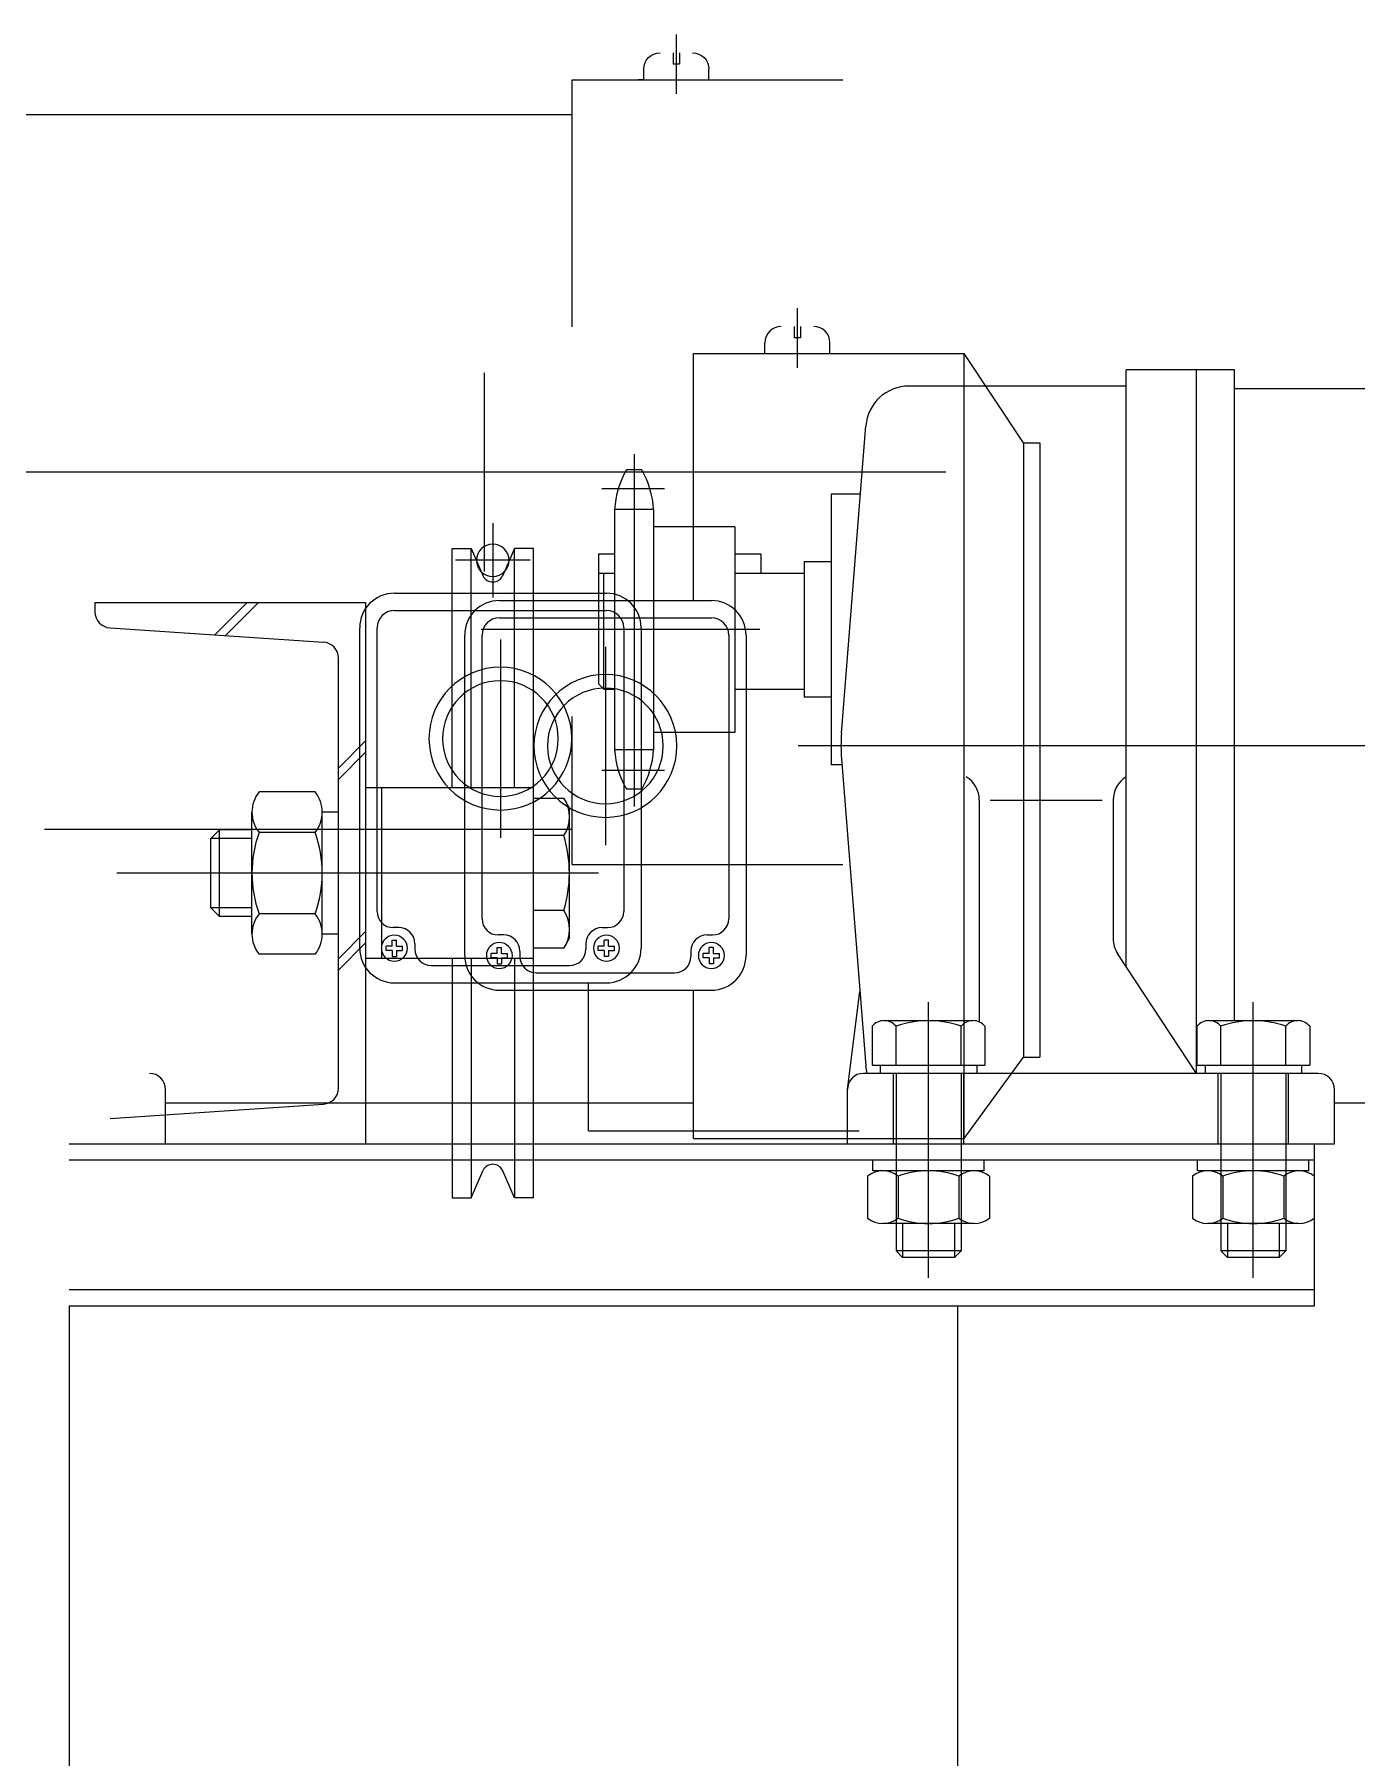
# Model space of a CAD drawing. Header units: millimetres. Extents: x 2370 to 266135, y -585395 to 33485.
# Drawn here: x 65179.6 to 65423.8, y 9316.2 to 9634.6 of the extents above; entities that cross this region are included whole.
import ezdxf
from ezdxf.lldxf.tags import DXFTag

# ---------------------------------------------------------------- set-up
doc = ezdxf.new("R2010")
doc.units = ezdxf.units.MM
for name, color, linetype in [('BOLT', 7, 'Continuous'), ('dm', 2, 'HIDDEN2'), ('DOOR_ROLLER', 122, 'Continuous')]:
    doc.layers.add(name, color=color, linetype=linetype)
doc.layers.add('CENTER', color=1, linetype='CENTER', lineweight=9)
doc.layers.add('CL', color=1, linetype='CENTER', lineweight=9)
tags = doc.linetypes.add('CENTER', pattern=[2, 1.25, -0.25, 0.25, -0.25]).pattern_tags.tags
tags[10:11] = [DXFTag(74, 4), DXFTag(75, 0), DXFTag(340, '0'), DXFTag(46, 1.0), DXFTag(50, 0.0), DXFTag(44, 0.0), DXFTag(45, 0.0)]
tags[8:9] = [DXFTag(74, 4), DXFTag(75, 0), DXFTag(340, '0'), DXFTag(46, 1.0), DXFTag(50, 0.0), DXFTag(44, 0.0), DXFTag(45, 0.0)]
tags[6:7] = [DXFTag(74, 4), DXFTag(75, 0), DXFTag(340, '0'), DXFTag(46, 1.0), DXFTag(50, 0.0), DXFTag(44, 0.0), DXFTag(45, 0.0)]
tags[4:5] = [DXFTag(74, 4), DXFTag(75, 0), DXFTag(340, '0'), DXFTag(46, 1.0), DXFTag(50, 0.0), DXFTag(44, 0.0), DXFTag(45, 0.0)]
tags = doc.linetypes.add('HIDDEN2', pattern=[0.1875, 0.125, -0.0625]).pattern_tags.tags
tags[6:7] = [DXFTag(74, 4), DXFTag(75, 0), DXFTag(340, '0'), DXFTag(46, 1.0), DXFTag(50, 0.0), DXFTag(44, 0.0), DXFTag(45, 0.0)]
tags[4:5] = [DXFTag(74, 4), DXFTag(75, 0), DXFTag(340, '0'), DXFTag(46, 1.0), DXFTag(50, 0.0), DXFTag(44, 0.0), DXFTag(45, 0.0)]

# ---------------------------------------------------------------- blocks, each defined once
blk = doc.blocks.new('도어모터')
at = {"color": 7}
for p, q in [((-351.0611528446316, 181.0000000000218), (-351.0611528446316, 178.8772296866155)), ((-351.0611528446316, 178.8772296866155), (-349.8875265500392, 178.8772296866155)), ((-349.8875265500392, 181.0000000000218), (-349.8875265500392, 178.8772296866155)), ((-331.245111102995, 176.0000000000218), (-381.245111102995, 176.0000000000218)), ((-356.4743396973354, 176.0000000000218), (-356.4743396973354, 178.0000000000218)), ((-344.4743396973354, 176.0000000000218), (-344.4743396973354, 178.0000000000218)), ((-344.4743396973354, 176.0000000000218), (-343.4743396973354, 176.0000000000218)), ((-331.245111102995, 130.3728857632013), (-331.245111102995, 176.0000000000218)), ((-215.245111102995, 103.5000000000218), (-215.245111102995, 173.0000000000218)), ((-215.245111102995, 173.0000000000218), (-195.245111102995, 173.0000000000218)), ((-208.245111102995, 103.5000000000218), (-208.245111102995, 173.0000000000218)), ((-195.245111102995, 103.5000000000218), (-195.245111102995, 173.0000000000218)), ((-331.245111102995, 169.5000000000218), (-215.245111102995, 169.5000000000218)), ((-195.245111102995, 170.0000000000218), (-155.1366416222299, 170.0000000000218)), ((-142.6665667516063, 105.8682636025114), (-147.1616080131498, 162.6315369606236)), ((-146.1613260267186, 150.0000000000218), (-140.745111102995, 150.0000000000218)), ((-140.745111102995, 150.0000000000218), (-140.745111102995, 100.0000000000218)), ((-122.9451111030648, 144.0000000000218), (-122.9451111030648, 106.0000000000218)), ((-122.9451111030648, 144.0000000000218), (-107.9451111030648, 144.0000000000218)), ((-140.745111102995, 137.5000000000218), (-135.745111102995, 137.5000000000218)), ((-135.745111102995, 137.5000000000218), (-135.745111102995, 112.5000000000218)), ((-122.9451111030648, 139.0000000000218), (-127.745111102995, 139.0000000000218)), ((-127.745111102995, 139.0000000000218), (-127.745111102995, 135.4283268073559)), ((-97.745111102995, 139.0000000000218), (-100.745111102995, 139.0000000000218)), ((-97.745111102995, 139.0000000000218), (-97.745111102995, 115.0000000000218)), ((-85.745111102995, 139.9999999999636), (-82.245111102995, 139.9999999999636)), ((-82.245111102995, 139.9999999999636), (-80.02495775785064, 134.8877796948291)), ((-74.245111102995, 139.9999999999636), (-76.46526444813935, 134.8877796948291)), ((-70.72330635838443, 139.9999999999636), (-74.22330635838443, 139.9999999999636)), ((-122.9451111030648, 135.4283268073559), (-135.745111102995, 135.4283268073559)), ((-97.745111102995, 135.4283268073559), (-100.745111102995, 135.4283268073559)), ((-98.745111102995, 114.0000000000218), (-98.745111102995, 135.4283268073559)), ((-28.87789651955245, 123.8911476389258), (-34.98674888064852, 130.0000000000218)), ((-26.91714916628553, 124.0218641291358), (-32.89528503717156, 130.0000000000218)), ((-98.745111102995, 114.0000000000218), (-97.745111102995, 115.0000000000218)), ((-140.745111102995, 112.5000000000218), (-135.745111102995, 112.5000000000218)), ((-122.9451111030648, 114.0000000000218), (-135.745111102995, 114.0000000000218)), ((-98.745111102995, 114.0000000000218), (-100.745111102995, 114.0000000000218)), ((-122.9451111030648, 106.0000000000218), (-107.9451111030648, 106.0000000000218)), ((-215.245111102995, 103.5000000000218), (-215.245111102995, 52.75000000002183)), ((-208.245111102995, 103.5000000000218), (-208.245111102995, 43.00000000002183)), ((-195.245111102995, 103.5000000000218), (-195.245111102995, 62.75045785729162)), ((-49.745111102995, 99.4138875040444), (-54.745111102995, 104.4138875040444)), ((-49.745111102995, 97.32242366056744), (-54.745111102995, 102.3224236605674)), ((-142.6665667516063, 101.1317363974158), (-147.1616080131498, 44.36846303930361)), ((-142.7561881124857, 100.0000000000218), (-140.745111102995, 100.0000000000218)), ((-192.8498109711218, 93.50000000002183), (-192.8498109711218, 67.88741246578138)), ((-170.1105084395385, 93.50000000002183), (-190.8498109711218, 93.50000000002183)), ((-168.1105084395385, 93.50000000002183), (-168.1105084395385, 52.50735204331431)), ((-49.745111102995, 91.24999997120904), (-46.745111102995, 91.24999997120904)), ((-33.74511113617336, 87.99999999996362), (-27.745111102995, 87.99999999996362)), ((-33.74511113617336, 86.3999999999869), (-26.14511110301828, 86.3999999999869)), ((-33.74511113617336, 73.59999999994034), (-26.14511110301828, 73.59999999994034)), ((-33.74511113617336, 71.99999999996362), (-27.745111102995, 71.99999999996362)), ((-49.745111102995, 64.1927910591694), (-54.745111102995, 69.1927910591694)), ((-49.745111102995, 62.10132721580885), (-54.745111102995, 67.10132721580885)), ((-49.745111102995, 68.7500000287182), (-46.745111102995, 68.7500000287182)), ((-208.245111102995, 43.00000000002183), (-193.6733351969742, 65.13840353363048)), ((-331.245111102995, 31.00000000002183), (-331.245111102995, 58.37288576320134)), ((-143.745111102995, 40.00000000002183), (-146.0742473621503, 58.09962728901155)), ((-147.3906749298912, 43.00000000002183), (-147.1616080131498, 44.36846303930361)), ((-331.245111102995, 37.50000000002183), (-233.745111102995, 37.50000000002183)), ((-260.1527703236206, 37.50000000002183), (-233.745111102995, 37.50000000002183)), ((-331.245111102995, 31.00000000002183), (-381.245111102995, 31.00000000002183)), ((-82.245111102995, 19.99999999996362), (-80.02495775785064, 25.11222030509816)), ((-74.245111102995, 19.99999999996362), (-76.46526444813935, 25.11222030509816)), ((-85.745111102995, 19.99999999996362), (-82.245111102995, 19.99999999996362)), ((-73.84511110297171, 19.99999999996362), (-74.245111102995, 19.99999999996362)), ((-70.72330635838443, 19.99999999996362), (-74.22330635838443, 19.99999999996362))]:
    blk.add_line(p, q, dxfattribs=at)
at = {"color": 7, "ltscale": 8}
blk.add_line((-85.745111102995, 30.00000000002183, -4.295248481789613e-09), (-86.745111102995, 30.00000000002183), dxfattribs=at)
at = {"color": 7}
for centre, radius, start, end in [((-353.4743396973354, 178.0000000000218), 3, 90, 180), ((-347.4743396973354, 178.0000000000218), 3, 0, 90), ((-155.1366416222299, 162.0000000000218), 8, 4.527761364294626, 90), ((-78.245111102995, 135.7999999998938), 2, 207.1363861696595, 332.863613830897), ((-172.5729427859769, 103.5000000000218), 30, 355.4722386357363, 4.527761364263684), ((-197.8498109711218, 93.50000000002183), 5, 0, 58.60467578618998), ((-163.1105084395385, 93.50000000002183), 5, 121.39532421381, 180), ((-197.8498109711218, 67.88741246578138), 5, 326.6465842484976, 0), ((-78.245111102995, 24.19999999991705), 2, 27.13638616910298, 152.8636138303405)]:
    blk.add_arc(centre, radius, start, end, dxfattribs=at)
at = {"layer": 'BOLT', "color": 7}
for p, q in [((-92.44511110306485, 91.99999999996362), (-91.37255110376282, 93.85663999985991)), ((-85.745111102995, 93.85663999985991), (-91.37255110376282, 93.85663999985991)), ((-92.44511110306485, 67.99999999996362), (-92.44511110306485, 91.99999999996362)), ((-46.745111102995, 68.7500000287182), (-46.745111102995, 91.24999997120904)), ((-33.74511113617336, 68.7500000287182), (-33.74511113617336, 91.24999997120904)), ((-91.37255110376282, 86.92879999984143), (-85.745111102995, 86.92879999984143)), ((-91.37255110376282, 73.07120000008581), (-85.745111102995, 73.07120000008581)), ((-91.37255110376282, 66.14336000006733), (-92.44511110306485, 67.99999999996362)), ((-91.37255110376282, 66.14336000006733), (-85.745111102995, 66.14336000006733)), ((-210.5326111029717, 52.75000000002183), (-226.9576111030183, 52.75000000002183)), ((-224.745111102995, 44.50000000002183), (-224.745111102995, 51.70242729191523)), ((-212.745111102995, 44.50000000002183), (-212.745111102995, 51.70242729191523)), ((-150.5326111029717, 52.75000000002183), (-166.9576111030183, 52.75000000002183)), ((-164.745111102995, 44.50000000002183), (-164.745111102995, 51.70242729191523)), ((-152.745111102995, 44.50000000002183), (-152.745111102995, 51.70242729191523)), ((-227.6701111030416, 44.50000000002183), (-227.6701111030416, 43.00000000002183)), ((-209.8201111030648, 43.00000000002183), (-227.6701111030416, 43.00000000002183)), ((-209.8201111030648, 43.00000000002183), (-227.6701111030416, 43.00000000002183)), ((-209.8201111030648, 44.50000000002183), (-209.8201111030648, 43.00000000002183)), ((-167.6701111030416, 44.50000000002183), (-167.6701111030416, 43.00000000002183)), ((-149.8201111030648, 43.00000000002183), (-167.6701111030416, 43.00000000002183)), ((-149.8201111030648, 44.50000000002183), (-149.8201111030648, 43.00000000002183))]:
    blk.add_line(p, q, dxfattribs=at)
for centre, radius, start, end in [((-86.31532525614602, 90.39271999891935), 6.129785888089023, 145.5910135431974, 214.4089864568026), ((-68.39448045910103, 79.99999999996362), 24, 163.2198571003959, 196.7801428996041), ((-86.31532525800867, 69.6072800010079), 6.129785887604869, 145.5910135430651, 214.4089864569349)]:
    blk.add_arc(centre, radius, start, end, dxfattribs=at)
at = {"layer": 'CENTER'}
for p, q in [((-104.3451111029717, 157.4108043775414), (-104.3451111029717, 92.30838259172015)), ((-109.9451111030648, 151.034999999938), (-98.37773316138191, 151.034999999938)), ((-78.245111102995, 144.686135996446), (-78.245111102995, 130.913864003458)), ((-85.13124709943077, 137.7999999998938), (-71.35897510655923, 137.7999999998938)), ((-127.5511626544758, 125.0000000000218), (-76.07274464302463, 125.0000000000218)), ((-400.245111102995, 103.5000000000218), (-134.6455018140259, 103.5000000000218)), ((-109.9451111030648, 98.96499999998923), (-98.37773316138191, 98.96499999998923)), ((-97.76287859672448, 79.99999999996362), (-8.802647049364168, 79.99999999996362)), ((-218.745111102995, 5.250079636367445), (-218.745111102995, 56.14915180685784)), ((-158.745111102995, 5.250079636367445), (-158.745111102995, 56.14915180685784))]:
    blk.add_line(p, q, dxfattribs=at)
at = {"layer": 'CL', "color": 7}
for p, q in [((-350.4743396973354, 173.3772296866155), (-350.4743396973354, 184.3772296866155)), ((-79.6526788896299, 123.1865467332755), (-79.6526788896299, 86.52526331601985))]:
    blk.add_line(p, q, dxfattribs=at)
at = {"layer": 'CL'}
blk.add_line((-314.987328142568, 121.8306417085914), (-314.987328142568, 85.16935829133581), dxfattribs=at)
at = {"layer": 'dm', "color": 7}
for p, q in [((-57.745111102995, 64.24999999996362), (-57.745111102995, 95.74999999996362)), ((-225.245111102995, 30.00000000002183), (-225.245111102995, 43.00000000002183)), ((-225.245111102995, 30.00000000002183), (-225.245111102995, 43.00000000002183)), ((-224.745111102995, 43.00000000002183), (-224.745111102995, 15.25000000002183)), ((-212.745111102995, 43.00000000002183), (-212.745111102995, 15.25000000002183)), ((-212.245111102995, 30.00000000002183), (-212.245111102995, 43.00000000002183)), ((-212.245111102995, 30.00000000002183), (-212.245111102995, 43.00000000002183)), ((-165.245111102995, 30.00000000002183), (-165.245111102995, 43.00000000002183)), ((-164.745111102995, 43.00000000002183), (-164.745111102995, 15.25000000002183)), ((-152.745111102995, 43.00000000002183), (-152.745111102995, 15.25000000002183)), ((-152.245111102995, 30.00000000002183), (-152.245111102995, 43.00000000002183)), ((4.074536263942719e-10, 27.00000000008004), (-229.9999999995925, 27.00000000002183)), ((-227.182611102995, 15.25000000002183), (-210.307611102995, 15.25000000002183)), ((-224.745111102995, 15.25000000002183), (-224.745111102995, 10.20159610747214)), ((-223.5451111030416, 15.25000000002183), (-223.5451111030416, 9.001596107518708)), ((-213.9451111030648, 15.25000000002183), (-213.9451111030648, 9.001596107518708)), ((-212.745111102995, 15.25000000002183), (-212.745111102995, 10.20159610747214)), ((-167.182611102995, 15.25000000002183), (-150.307611102995, 15.25000000002183)), ((-164.745111102995, 15.25000000002183), (-164.745111102995, 10.20159610747214)), ((-163.5451111030416, 15.25000000002183), (-163.5451111030416, 9.001596107518708)), ((-153.9451111030648, 15.25000000002183), (-153.9451111030648, 9.001596107518708)), ((-152.745111102995, 15.25000000002183), (-152.745111102995, 10.20159610747214)), ((-229.9999999995925, 3.000000000021828), (-61.39999999961583, 3.000000000021828)), ((-61.39999999961583, 3.000000000021828), (4.074536263942719e-10, 3.000000000021828))]:
    blk.add_line(p, q, dxfattribs=at)
at = {"layer": 'DOOR_ROLLER', "color": 7}
for p, q in [((-85.745111102995, 95.74999999996362), (-85.745111102995, 139.9999999999636)), ((-82.245111102995, 95.74999999996362), (-82.245111102995, 139.9999999999636)), ((-74.22330635838443, 95.74999999996362), (-74.22330635838443, 139.9999999999636)), ((-70.72330635838443, 95.74999999996362), (-70.72330635838443, 139.9999999999636)), ((-54.745111102995, 95.74999999996362), (-54.745111102995, 64.24999999996362)), ((-85.745111102995, 64.24999999996362), (-85.745111102995, 19.99999999996362)), ((-82.245111102995, 64.24999999996362), (-82.245111102995, 19.99999999996362)), ((-74.22330635838443, 64.24999999996362), (-74.22330635838443, 19.99999999996362)), ((-70.72330635838443, 64.24999999996362), (-70.72330635838443, 19.99999999996362))]:
    blk.add_line(p, q, dxfattribs=at)
blk = doc.blocks.new('A$CB6419878')
at = {"lineweight": -3, "xscale": -1}
blk.add_blockref('도어모터', (1007.443118066032, 4559.83653651335, -5.258430045133634e-06), dxfattribs=at)
blk = doc.blocks.new('A$C58AE2A59')
at = {"color": 7}
for p, q in [((164.8882620298245, 6203.865911092056, 1.106312565064404e-05), (164.8882620298245, 6201.743140782608, 1.106312565064404e-05)), ((166.0618883334973, 6201.743140782608, 1.106312565064404e-05), (164.8882620298245, 6201.743140782608, 1.106312565064404e-05)), ((166.0618883334973, 6203.865911092056, 1.106312565064404e-05), (166.0618883334973, 6201.743140782608, 1.106312565064404e-05)), ((146.2458465062955, 6198.865911092056, 1.106312565064404e-05), (196.2458465062955, 6198.865911092056, 1.106312565064404e-05)), ((146.2458465062955, 6153.238796915306, 1.106312565064404e-05), (146.2458465062955, 6198.865911092056, 1.106312565064404e-05)), ((159.4750752412656, 6198.865911092056, 1.106312565064404e-05), (159.4750752412656, 6200.865911092056, 1.106312565064404e-05)), ((171.4750752412656, 6198.865911092056, 1.106312565064404e-05), (171.4750752412656, 6200.865911092056, 1.106312565064404e-05)), ((207.2458465062955, 6182.365911092056, 1.106312565064404e-05), (196.2458465062955, 6198.865911092056, 1.106312565064404e-05)), ((196.2458465062955, 6053.865911092056, 1.106312565064404e-05), (196.2458465062955, 6198.865911092056, 1.106312565064404e-05)), ((246.1889350377896, 6195.865907754196, -1.877646153080984e-06), (226.1889350377896, 6195.865907754196, -1.877646153080984e-06)), ((226.1889350377896, 6085.616365637077, -1.877646153080984e-06), (226.1889350377896, 6195.865907754196, -1.877646153080984e-06)), ((239.1889350377896, 6065.865907754196, -1.877646153080984e-06), (239.1889350377896, 6195.865907754196, -1.877646153080984e-06)), ((246.1889350377896, 6075.615907754196, -1.877646153080984e-06), (246.1889350377896, 6195.865907754196, -1.877646153080984e-06)), ((226.1889350377896, 6192.865907754196, -1.877646153080984e-06), (186.0804655515531, 6192.865907754196, -1.877646153080984e-06)), ((362.1889350377896, 6192.365907754196, -1.877646153080984e-06), (246.1889350377896, 6192.365907754196, -1.877646153080984e-06)), ((173.610390659509, 6128.734171475662, -1.877646153080984e-06), (178.1054320299008, 6185.497444714798, -1.877646153080984e-06)), ((207.2458465062955, 6182.365911092056, 1.106312565064404e-05), (210.2458465062955, 6182.365911092056, 1.106312565064404e-05)), ((207.2458465062955, 6182.365911092056, 1.106312565064404e-05), (207.2458465062955, 6068.865911092056, 1.106312565064404e-05)), ((210.2458465062955, 6182.365911092056, 1.106312565064404e-05), (210.2458465062955, 6068.865911092056, 1.106312565064404e-05)), ((136.71429204577, 6177.365907754196, -1.877053331568103e-06), (133.8635779582837, 6177.365907754196, -1.877053331568103e-06)), ((138.8889350854733, 6170.075907792343, -1.877053331568103e-06), (131.6889350377896, 6170.075907792343, -1.877053331568103e-06)), ((131.6889350377896, 6170.075907792343, -1.877053331568103e-06), (131.6889350377896, 6125.655907716049, -1.877053331568103e-06)), ((138.8889350854733, 6170.075907792343, -1.877053331568103e-06), (138.8889350854733, 6125.655907716049, -1.877053331568103e-06)), ((171.6889350377896, 6172.865907754196, -1.877646153080984e-06), (171.6889350377896, 6122.865907754196, -1.877646153080984e-06)), ((177.1051499807218, 6172.865907754196, -1.877646153080984e-06), (171.6889350377896, 6172.865907754196, -1.877646153080984e-06)), ((153.8889350854733, 6166.865907754196, -1.877646153080984e-06), (138.8889350854733, 6166.865907754196, -1.877646153080984e-06)), ((153.8889350854733, 6166.865907754196, -1.877646153080984e-06), (153.8889350854733, 6128.865907754196, -1.877646153080984e-06)), ((101.6671302282193, 6162.865907754196, -1.877646153080984e-06), (105.1671302282193, 6162.865907754196, -1.877646153080984e-06)), ((105.1889350377896, 6162.865907754196, -1.877646153080984e-06), (107.4090883695462, 6157.753687466873, -1.877646153080984e-06)), ((113.1889350377896, 6162.865907754196, -1.877646153080984e-06), (110.968781706033, 6157.753687466873, -1.877646153080984e-06)), ((116.6889350377896, 6162.865907754196, -1.877646153080984e-06), (113.1889350377896, 6162.865907754196, -1.877646153080984e-06)), ((128.6889350377896, 6161.865907754196, -1.877646153080984e-06), (128.6889350377896, 6137.865907754196, -1.877646153080984e-06)), ((128.6889350377896, 6161.865907754196, -1.877646153080984e-06), (131.6889350377896, 6161.865907754196, -1.877646153080984e-06)), ((153.8889350854733, 6161.865907754196, -1.877646153080984e-06), (158.6889350377896, 6161.865907754196, -1.877646153080984e-06)), ((158.6889350377896, 6161.865907754196, -1.877646153080984e-06), (158.6889350377896, 6158.294234599365, -1.877646153080984e-06)), ((166.6889350377896, 6160.365907754196, -1.877646153080984e-06), (166.6889350377896, 6135.365907754196, -1.877646153080984e-06)), ((171.6889350377896, 6160.365907754196, -1.877646153080984e-06), (166.6889350377896, 6160.365907754196, -1.877646153080984e-06)), ((128.6889350377896, 6158.294234599365, -1.877646153080984e-06), (131.6889350377896, 6158.294234599365, -1.877646153080984e-06)), ((129.6889350377896, 6136.865907754196, -1.877646153080984e-06), (129.6889350377896, 6158.294234599365, -1.877646153080984e-06)), ((153.8889350854733, 6158.294234599365, -1.877646153080984e-06), (166.6889350377896, 6158.294234599365, -1.877646153080984e-06)), ((91.01185369127779, 6154.594698514236, -1.877053331568103e-06), (130.1811518632749, 6154.594698514236, -1.877053331568103e-06)), ((35.68893503778963, 6152.865907754196, -1.877053331568103e-06), (85.68893503778963, 6152.865907754196, -1.877053331568103e-06)), ((35.68893503778963, 6152.865907754196, -1.877053331568103e-06), (35.68893503778963, 6151.172567095055, -1.877053331568103e-06)), ((57.86097311609774, 6146.887771929993, -1.877646153080984e-06), (63.83910894030123, 6152.865907754196, -1.877646153080984e-06)), ((59.82172047728091, 6146.757055367721, -1.877646153080984e-06), (65.93057274454623, 6152.865907754196, -1.877646153080984e-06)), ((85.68893503778963, 6152.865907754196, -1.877053331568103e-06), (85.68893503778963, 6052.865907754196, -1.877053331568103e-06)), ((91.01185369127779, 6151.394698585762, -1.877053331568103e-06), (130.1811518632749, 6151.394698585762, -1.877053331568103e-06)), ((110.4034144842008, 6153.238796915306, 1.106312565064404e-05), (149.5727126561978, 6153.238796915306, 1.106312565064404e-05)), ((38.48937797182589, 6148.179211582436, -1.877053331568103e-06), (77.88849210375338, 6145.552604045166, -1.877053331568103e-06)), ((84.61185371511965, 6088.994698609604, -1.877053331568103e-06), (84.61185371511965, 6148.194698657288, -1.877053331568103e-06)), ((87.81185376280337, 6095.79469856192, -1.877053331568103e-06), (87.81185376280337, 6148.194698657288, -1.877053331568103e-06)), ((110.4034144842008, 6150.038796986832, 1.106312565064404e-05), (149.5727126561978, 6150.038796986832, 1.106312565064404e-05)), ((133.3811519109586, 6148.194698657288, -1.877053331568103e-06), (133.3811519109586, 6095.79469856192, -1.877053331568103e-06)), ((136.5811519586423, 6148.194698657288, -1.877053331568103e-06), (136.5811519586423, 6088.994698609604, -1.877053331568103e-06)), ((104.0034145080426, 6087.638796891464, 1.106312565064404e-05), (104.0034145080426, 6146.838796939148, 1.106312565064404e-05)), ((107.2034144365171, 6094.43879684378, 1.106312565064404e-05), (107.2034144365171, 6146.838796939148, 1.106312565064404e-05)), ((152.7727127038816, 6146.838796939148, 1.106312565064404e-05), (152.7727127038816, 6094.43879684378, 1.106312565064404e-05)), ((155.9727127515653, 6146.838796939148, 1.106312565064404e-05), (155.9727127515653, 6087.638796891464, 1.106312565064404e-05)), ((80.68893503778963, 6063.172567095055, -1.877053331568103e-06), (80.68893503778963, 6142.559248532547, -1.877053331568103e-06)), ((129.6889350377896, 6136.865907754196, -1.877646153080984e-06), (128.6889350377896, 6137.865907754196, -1.877646153080984e-06)), ((129.6889350377896, 6136.865907754196, -1.877646153080984e-06), (131.6889350377896, 6136.865907754196, -1.877646153080984e-06)), ((153.8889350854733, 6136.865907754196, -1.877646153080984e-06), (166.6889350377896, 6136.865907754196, -1.877646153080984e-06)), ((171.6889350377896, 6135.365907754196, -1.877646153080984e-06), (166.6889350377896, 6135.365907754196, -1.877646153080984e-06)), ((153.8889350854733, 6128.865907754196, -1.877646153080984e-06), (138.8889350854733, 6128.865907754196, -1.877646153080984e-06)), ((80.68893503778963, 6122.279795254959, -1.877646153080984e-06), (85.68893503778963, 6127.279795254959, -1.877646153080984e-06)), ((138.8889350854733, 6125.655907716049, -1.877053331568103e-06), (131.6889350377896, 6125.655907716049, -1.877053331568103e-06)), ((80.68893503778963, 6120.188331450714, -1.877646153080984e-06), (85.68893503778963, 6125.188331450714, -1.877646153080984e-06)), ((173.7000119649747, 6122.865907754196, -1.877646153080984e-06), (171.6889350377896, 6122.865907754196, -1.877646153080984e-06)), ((173.610390659509, 6123.997644271149, -1.877646153080984e-06), (178.1054320299008, 6067.234370793594, -1.877646153080984e-06)), ((76.36459254854708, 6117.865907754196, -1.877053331568103e-06), (66.01327752703219, 6117.865907754196, -1.877053331568103e-06)), ((116.6889350377896, 6118.615907754196, -1.877053331568103e-06), (85.68893503778963, 6118.615907754196, -1.877053331568103e-06)), ((136.71429204577, 6118.365907754196, -1.877053331568103e-06), (133.8635779582837, 6118.365907754196, -1.877053331568103e-06)), ((199.0543323718884, 6116.365907754196, -1.877646153080984e-06), (199.0543323718884, 6075.37325986792, -1.877646153080984e-06)), ((201.0543323718884, 6116.365907754196, -1.877646153080984e-06), (221.793634887872, 6116.365907754196, -1.877646153080984e-06)), ((223.793634887872, 6116.365907754196, -1.877646153080984e-06), (223.793634887872, 6090.753320302261, -1.877646153080984e-06)), ((80.68893503778963, 6114.115907754196, -1.877646153080984e-06), (77.68893503778963, 6114.115907754196, -1.877646153080984e-06)), ((57.08893501394778, 6109.265907849564, -1.877053331568103e-06), (58.68893503778963, 6110.865907754196, -1.877053331568103e-06)), ((64.68893503778963, 6110.865907754196, -1.877646153080984e-06), (58.68893503778963, 6110.865907754196, -1.877646153080984e-06)), ((58.68893503778963, 6094.865907754196, -1.877053331568103e-06), (58.68893503778963, 6110.865907754196, -1.877053331568103e-06)), ((76.36459254854708, 6110.365907754196, -1.877053331568103e-06), (66.01327752703219, 6110.365907754196, -1.877053331568103e-06)), ((64.68893503778963, 6109.265907849564, -1.877646153080984e-06), (57.08893501394778, 6109.265907849564, -1.877646153080984e-06)), ((57.08893501394778, 6096.465907778038, -1.877053331568103e-06), (57.08893501394778, 6109.265907849564, -1.877053331568103e-06)), ((64.68893503778963, 6096.465907778038, -1.877646153080984e-06), (57.08893501394778, 6096.465907778038, -1.877646153080984e-06)), ((58.68893503778963, 6094.865907754196, -1.877053331568103e-06), (57.08893501394778, 6096.465907778038, -1.877053331568103e-06)), ((64.68893503778963, 6094.865907754196, -1.877646153080984e-06), (58.68893503778963, 6094.865907754196, -1.877646153080984e-06)), ((76.36459254854708, 6095.365907754196, -1.877053331568103e-06), (66.01327752703219, 6095.365907754196, -1.877053331568103e-06)), ((80.68893503778963, 6091.615907754196, -1.877646153080984e-06), (77.68893503778963, 6091.615907754196, -1.877646153080984e-06)), ((80.68893503778963, 6087.058698858513, -1.877646153080984e-06), (85.68893503778963, 6092.058698858513, -1.877646153080984e-06)), ((90.61185371511965, 6090.505140866531, -1.877053331568103e-06), (91.41185378664522, 6090.505140866531, -1.877053331568103e-06)), ((90.61185371511965, 6089.394698585762, -1.877053331568103e-06), (90.61185371511965, 6090.505140866531, -1.877053331568103e-06)), ((91.81185376280337, 6092.79469856192, -1.877053331568103e-06), (90.81185376280337, 6092.79469856192, -1.877053331568103e-06)), ((91.41185378664522, 6089.394698585762, -1.877053331568103e-06), (91.41185378664522, 6090.505140866531, -1.877053331568103e-06)), ((111.2034144365171, 6091.43879684378, 1.106312565064404e-05), (110.2034144365171, 6091.43879684378, 1.106312565064404e-05)), ((129.3811519109586, 6092.79469856192, -1.877053331568103e-06), (130.3811519109586, 6092.79469856192, -1.877053331568103e-06)), ((130.5811519586423, 6090.505140866531, -1.877053331568103e-06), (129.7811518871167, 6090.505140866531, -1.877053331568103e-06)), ((129.7811518871167, 6089.394698585762, -1.877053331568103e-06), (129.7811518871167, 6090.505140866531, -1.877053331568103e-06)), ((130.5811519586423, 6089.394698585762, -1.877053331568103e-06), (130.5811519586423, 6090.505140866531, -1.877053331568103e-06)), ((148.7727127038816, 6091.43879684378, 1.106312565064404e-05), (149.7727127038816, 6091.43879684378, 1.106312565064404e-05)), ((76.36459254854708, 6087.865907754196, -1.877053331568103e-06), (66.01327752703219, 6087.865907754196, -1.877053331568103e-06)), ((80.68893503778963, 6084.967234935059, -1.877646153080984e-06), (85.68893503778963, 6089.967234935059, -1.877646153080984e-06)), ((116.6889350377896, 6087.115907754196, -1.877053331568103e-06), (85.68893503778963, 6087.115907754196, -1.877053331568103e-06)), ((90.61185371511965, 6089.394698585762, -1.877053331568103e-06), (89.5014114343503, 6089.394698585762, -1.877053331568103e-06)), ((89.5014114343503, 6088.594698514236, -1.877053331568103e-06), (89.5014114343503, 6089.394698585762, -1.877053331568103e-06)), ((90.61185371511965, 6088.594698514236, -1.877053331568103e-06), (89.5014114343503, 6088.594698514236, -1.877053331568103e-06)), ((90.61185371511965, 6088.594698514236, -1.877053331568103e-06), (90.61185371511965, 6087.484256352676, -1.877053331568103e-06)), ((90.61185371511965, 6087.484256352676, -1.877053331568103e-06), (91.41185378664522, 6087.484256352676, -1.877053331568103e-06)), ((91.41185378664522, 6089.394698585762, -1.877053331568103e-06), (92.52229594820528, 6089.394698585762, -1.877053331568103e-06)), ((91.41185378664522, 6088.594698514236, -1.877053331568103e-06), (91.41185378664522, 6087.484256352676, -1.877053331568103e-06)), ((91.41185378664522, 6088.594698514236, -1.877053331568103e-06), (92.52229594820528, 6088.594698514236, -1.877053331568103e-06)), ((92.52229594820528, 6088.594698514236, -1.877053331568103e-06), (92.52229594820528, 6089.394698585762, -1.877053331568103e-06)), ((94.81185376280337, 6089.79469856192, -1.877053331568103e-06), (94.81185376280337, 6088.79469856192, -1.877053331568103e-06)), ((110.0034145080426, 6088.038796986832, 1.106312565064404e-05), (108.8929722272733, 6088.038796986832, 1.106312565064404e-05)), ((108.8929722272733, 6087.238796915306, 1.106312565064404e-05), (108.8929722272733, 6088.038796986832, 1.106312565064404e-05)), ((110.0034145080426, 6087.238796915306, 1.106312565064404e-05), (108.8929722272733, 6087.238796915306, 1.106312565064404e-05)), ((110.0034145080426, 6089.149239148392, 1.106312565064404e-05), (110.8034145795682, 6089.149239148392, 1.106312565064404e-05)), ((110.0034145080426, 6088.038796986832, 1.106312565064404e-05), (110.0034145080426, 6089.149239148392, 1.106312565064404e-05)), ((110.0034145080426, 6087.238796915306, 1.106312565064404e-05), (110.0034145080426, 6086.128354634537, 1.106312565064404e-05)), ((110.8034145795682, 6088.038796986832, 1.106312565064404e-05), (110.8034145795682, 6089.149239148392, 1.106312565064404e-05)), ((110.8034145795682, 6088.038796986832, 1.106312565064404e-05), (111.9138567411283, 6088.038796986832, 1.106312565064404e-05)), ((110.8034145795682, 6087.238796915306, 1.106312565064404e-05), (110.8034145795682, 6086.128354634537, 1.106312565064404e-05)), ((110.8034145795682, 6087.238796915306, 1.106312565064404e-05), (111.9138567411283, 6087.238796915306, 1.106312565064404e-05)), ((111.9138567411283, 6087.238796915306, 1.106312565064404e-05), (111.9138567411283, 6088.038796986832, 1.106312565064404e-05)), ((114.2034144365171, 6088.43879684378, 1.106312565064404e-05), (114.2034144365171, 6087.43879684378, 1.106312565064404e-05)), ((126.3811519109586, 6089.79469856192, -1.877053331568103e-06), (126.3811519109586, 6088.79469856192, -1.877053331568103e-06)), ((129.7811518871167, 6089.394698585762, -1.877053331568103e-06), (128.6707096063474, 6089.394698585762, -1.877053331568103e-06)), ((128.6707096063474, 6088.594698514236, -1.877053331568103e-06), (128.6707096063474, 6089.394698585762, -1.877053331568103e-06)), ((129.7811518871167, 6088.594698514236, -1.877053331568103e-06), (128.6707096063474, 6088.594698514236, -1.877053331568103e-06)), ((129.7811518871167, 6088.594698514236, -1.877053331568103e-06), (129.7811518871167, 6087.484256352676, -1.877053331568103e-06)), ((130.5811519586423, 6087.484256352676, -1.877053331568103e-06), (129.7811518871167, 6087.484256352676, -1.877053331568103e-06)), ((130.5811519586423, 6089.394698585762, -1.877053331568103e-06), (131.6915941202024, 6089.394698585762, -1.877053331568103e-06)), ((130.5811519586423, 6088.594698514236, -1.877053331568103e-06), (130.5811519586423, 6087.484256352676, -1.877053331568103e-06)), ((130.5811519586423, 6088.594698514236, -1.877053331568103e-06), (131.6915941202024, 6088.594698514236, -1.877053331568103e-06)), ((131.6915941202024, 6088.594698514236, -1.877053331568103e-06), (131.6915941202024, 6089.394698585762, -1.877053331568103e-06)), ((145.7727127038816, 6088.43879684378, 1.106312565064404e-05), (145.7727127038816, 6087.43879684378, 1.106312565064404e-05)), ((149.1727126800397, 6088.038796986832, 1.106312565064404e-05), (148.0622703992703, 6088.038796986832, 1.106312565064404e-05)), ((148.0622703992703, 6087.238796915306, 1.106312565064404e-05), (148.0622703992703, 6088.038796986832, 1.106312565064404e-05)), ((149.1727126800397, 6087.238796915306, 1.106312565064404e-05), (148.0622703992703, 6087.238796915306, 1.106312565064404e-05)), ((149.9727127515653, 6089.149239148392, 1.106312565064404e-05), (149.1727126800397, 6089.149239148392, 1.106312565064404e-05)), ((149.1727126800397, 6088.038796986832, 1.106312565064404e-05), (149.1727126800397, 6089.149239148392, 1.106312565064404e-05)), ((149.1727126800397, 6087.238796915306, 1.106312565064404e-05), (149.1727126800397, 6086.128354634537, 1.106312565064404e-05)), ((149.9727127515653, 6088.038796986832, 1.106312565064404e-05), (149.9727127515653, 6089.149239148392, 1.106312565064404e-05)), ((149.9727127515653, 6088.038796986832, 1.106312565064404e-05), (151.0831549131253, 6088.038796986832, 1.106312565064404e-05)), ((149.9727127515653, 6087.238796915306, 1.106312565064404e-05), (149.9727127515653, 6086.128354634537, 1.106312565064404e-05)), ((149.9727127515653, 6087.238796915306, 1.106312565064404e-05), (151.0831549131253, 6087.238796915306, 1.106312565064404e-05)), ((151.0831549131253, 6087.238796915306, 1.106312565064404e-05), (151.0831549131253, 6088.038796986832, 1.106312565064404e-05)), ((239.1889350377896, 6065.865907754196, -1.877646153080984e-06), (224.6171591245511, 6088.004311408295, -1.877646153080984e-06)), ((97.81185376280337, 6085.79469856192, -1.877053331568103e-06), (123.3811519109586, 6085.79469856192, -1.877053331568103e-06)), ((110.0034145080426, 6086.128354634537, 1.106312565064404e-05), (110.8034145795682, 6086.128354634537, 1.106312565064404e-05)), ((117.2034144365171, 6084.43879684378, 1.106312565064404e-05), (142.7727127038816, 6084.43879684378, 1.106312565064404e-05)), ((149.9727127515653, 6086.128354634537, 1.106312565064404e-05), (149.1727126800397, 6086.128354634537, 1.106312565064404e-05)), ((91.01185369127779, 6082.594698514236, -1.877053331568103e-06), (130.1811518632749, 6082.594698514236, -1.877053331568103e-06)), ((110.4034144842008, 6081.238796915306, 1.106312565064404e-05), (149.5727126561978, 6081.238796915306, 1.106312565064404e-05)), ((126.8542857133725, 6055.221812810196, -1.877646153080984e-06), (126.8542857133725, 6082.594698514236, -1.877646153080984e-06)), ((146.2458465062955, 6053.865911092056, 1.106312565064404e-05), (146.2458465062955, 6081.238796915306, 1.106312565064404e-05)), ((174.6889350377896, 6062.865907754196, -1.877646153080984e-06), (177.0180712901929, 6080.96553501059, -1.877646153080984e-06)), ((179.2639350854733, 6074.568335141434, -1.877053331568103e-06), (179.2639350854733, 6067.365907754196, -1.877053331568103e-06)), ((200.1139349901059, 6074.568335141434, -1.877053331568103e-06), (200.1139349901059, 6067.365907754196, -1.877053331568103e-06)), ((239.2639350854733, 6074.568335141434, -1.877053331568103e-06), (239.2639350854733, 6067.365907754196, -1.877053331568103e-06)), ((260.1139349901059, 6074.568335141434, -1.877053331568103e-06), (260.1139349901059, 6067.365907754196, -1.877053331568103e-06)), ((196.2458465062955, 6053.865911092056, 1.106312565064404e-05), (207.2458465062955, 6068.865911092056, 1.106312565064404e-05)), ((207.2458465062955, 6068.865911092056, 1.106312565064404e-05), (210.2458465062955, 6068.865911092056, 1.106312565064404e-05)), ((261.6889350377896, 6065.865907754196, -1.877053331568103e-06), (177.6889350377896, 6065.865907754196, -1.877053331568103e-06)), ((178.3344988786557, 6065.865907754196, -1.877646153080984e-06), (178.1054320299008, 6067.234370793594, -1.877646153080984e-06)), ((179.2639350854733, 6067.365907754196, -1.877053331568103e-06), (200.1139349901059, 6067.365907754196, -1.877053331568103e-06)), ((239.2639350854733, 6067.365907754196, -1.877053331568103e-06), (260.1139349901059, 6067.365907754196, -1.877053331568103e-06)), ((48.74584650629549, 6052.865911092056, 1.106312565064404e-05), (48.74584650629549, 6062.865911092056, 1.106312565064404e-05)), ((174.6889350377896, 6052.865907754196, -1.877053331568103e-06), (174.6889350377896, 6062.865907754196, -1.877053331568103e-06)), ((264.6889350377896, 6052.865907754196, -1.877053331568103e-06), (264.6889350377896, 6062.865907754196, -1.877053331568103e-06)), ((38.48937797182589, 6057.552604045166, -1.877053331568103e-06), (77.88849210375338, 6060.179211582436, -1.877053331568103e-06)), ((146.2458465062955, 6060.365911092056, 1.106312565064404e-05), (48.74584650629549, 6060.365911092056, 1.106312565064404e-05)), ((362.1889350377896, 6060.365907754196, -1.877646153080984e-06), (264.6889350377896, 6060.365907754196, -1.877646153080984e-06)), ((30.9438239299634, 6052.865907754196, -1.877053331568103e-06), (264.6889350377896, 6052.865907754196, -1.877053331568103e-06)), ((126.8542857133725, 6055.221812810196, -1.877646153080984e-06), (176.8542857133725, 6055.221812810196, -1.877646153080984e-06)), ((146.2458465062955, 6053.865911092056, 1.106312565064404e-05), (196.2458465062955, 6053.865911092056, 1.106312565064404e-05)), ((260.9438239299634, 6052.865907754196, -1.877053331568103e-06), (260.9438239299634, 6022.865907754196, -1.877053331568103e-06)), ((179.4054005109647, 6047.865907754196, -1.877053331568103e-06), (179.4054005109647, 6049.865907754196, -1.877053331568103e-06)), ((199.9724695646146, 6047.865907754196, -1.877053331568103e-06), (199.9724695646146, 6049.865907754196, -1.877053331568103e-06)), ((239.4054005109647, 6047.865907754196, -1.877053331568103e-06), (239.4054005109647, 6049.865907754196, -1.877053331568103e-06)), ((259.9724695646146, 6047.865907754196, -1.877053331568103e-06), (259.9724695646146, 6049.865907754196, -1.877053331568103e-06)), ((105.1889350377896, 6042.865907754196, -1.877646153080984e-06), (107.4090883695462, 6047.978128041519, -1.877646153080984e-06)), ((113.1889350377896, 6042.865907754196, -1.877646153080984e-06), (110.968781706033, 6047.978128041519, -1.877646153080984e-06)), ((178.4389350377896, 6046.872650946869, -1.877053331568103e-06), (178.4389350377896, 6039.109164680733, -1.877053331568103e-06)), ((199.9724695646146, 6047.865907754196, -1.877053331568103e-06), (179.4054005109647, 6047.865907754196, -1.877053331568103e-06)), ((184.0639350377896, 6046.872650946869, -1.877053331568103e-06), (184.0639350377896, 6039.109164680733, -1.877053331568103e-06)), ((195.3139350377896, 6046.872650946869, -1.877053331568103e-06), (195.3139350377896, 6039.109164680733, -1.877053331568103e-06)), ((200.9389350377896, 6046.872650946869, -1.877053331568103e-06), (200.9389350377896, 6039.109164680733, -1.877053331568103e-06)), ((238.4389350377896, 6046.872650946869, -1.877053331568103e-06), (238.4389350377896, 6039.109164680733, -1.877053331568103e-06)), ((259.9724695646146, 6047.865907754196, -1.877053331568103e-06), (239.4054005109647, 6047.865907754196, -1.877053331568103e-06)), ((244.0639350377896, 6046.872650946869, -1.877053331568103e-06), (244.0639350377896, 6039.109164680733, -1.877053331568103e-06)), ((255.3139350377896, 6046.872650946869, -1.877053331568103e-06), (255.3139350377896, 6039.109164680733, -1.877053331568103e-06)), ((260.9389350377896, 6046.872650946869, -1.877053331568103e-06), (260.9389350377896, 6039.109164680733, -1.877053331568103e-06)), ((101.6671302282193, 6042.865907754196, -1.877646153080984e-06), (105.1889350377896, 6042.865907754196, -1.877646153080984e-06)), ((116.6889350377896, 6042.865907754196, -1.877646153080984e-06), (113.1889350377896, 6042.865907754196, -1.877646153080984e-06)), ((195.6889350377896, 6033.067503895058, -1.877053331568103e-06), (183.6889350377896, 6033.067503895058, -1.877053331568103e-06)), ((183.6889350377896, 6033.067503895058, -1.877053331568103e-06), (184.8889350854733, 6031.867503966583, -1.877053331568103e-06)), ((194.4889349901059, 6031.867503966583, -1.877053331568103e-06), (195.6889350377896, 6033.067503895058, -1.877053331568103e-06)), ((255.6889350377896, 6033.067503895058, -1.877053331568103e-06), (243.6889350377896, 6033.067503895058, -1.877053331568103e-06)), ((243.6889350377896, 6033.067503895058, -1.877053331568103e-06), (244.8889350854733, 6031.867503966583, -1.877053331568103e-06)), ((254.4889349901059, 6031.867503966583, -1.877053331568103e-06), (255.6889350377896, 6033.067503895058, -1.877053331568103e-06)), ((194.4889349901059, 6031.867503966583, -1.877053331568103e-06), (184.8889350854733, 6031.867503966583, -1.877053331568103e-06)), ((254.4889349901059, 6031.867503966583, -1.877053331568103e-06), (244.8889350854733, 6031.867503966583, -1.877053331568103e-06)), ((260.9438239299634, 6022.865907754196, -1.877053331568103e-06), (30.9438239299634, 6022.865907754196, -1.877053331568103e-06))]:
    blk.add_line(p, q, dxfattribs=at)
at = {"color": 0, "ltscale": 0.5}
for p, q in [((30.9438239299634, 6022.865907754196, -1.877646153080984e-06), (30.9438239299634, 4698.865907754196, 3.386914565348687e-06)), ((195.0145916902402, 6022.865907754196, 5.201786948182834e-06), (195.0145916902402, 4668.865911092056, 1.046635061897391e-05))]:
    blk.add_line(p, q, dxfattribs=at)
at = {"color": 7, "extrusion": (0, 0, -1)}
for centre, radius in [((-109.1889350377896, 6160.665907825722, 1.877053331568103e-06), 3), ((-110.5965027772763, 6127.721812810196, 1.877053331568103e-06), 13.19578492713777), ((-110.5965027772763, 6127.721812810196, 1.877053331568103e-06), 10.69324094803551), ((-129.9880635701993, 6126.365911092056, -1.106312565064404e-05), 13.19578492713777), ((-129.9880635701993, 6126.365911092056, -1.106312565064404e-05), 10.69324094803551), ((-91.01185369127779, 6088.994698609604, 1.877053331568103e-06), 2.4), ((-130.1811518632749, 6088.994698609604, 1.877053331568103e-06), 2.4), ((-110.4034144842008, 6087.638796891464, -1.106312565064404e-05), 2.4), ((-149.5727126561978, 6087.638796891464, -1.106312565064404e-05), 2.4)]:
    blk.add_circle(centre, radius, dxfattribs=at)
at = {"color": 7}
for centre, radius, start, end in [((162.4750752412656, 6200.865911092056, 1.106312565064404e-05), 3, 90, 180), ((168.4750752412656, 6200.865911092056, 1.106312565064404e-05), 3, 0, 90), ((186.0804655515531, 6184.865907754196, -1.877646153080984e-06), 8, 90, 175.472238654139), ((148.1053578817227, 6169.148161257996, 2.282830430159367e-05), 16.44261704746969, 150.0143314005225, 176.7654658912262), ((122.472512122331, 6169.148161257996, 2.282830430159367e-05), 16.44261704746969, 3.23453410877381, 29.98566859947744), ((109.1889350377896, 6158.665907825722, -1.877646153080984e-06), 2, 207.136387370363, 332.8636126296371), ((91.01185369127779, 6148.194698657288, 2.282830430159367e-05), 6.399999999999997, 90, 180), ((130.1811518632749, 6148.194698657288, 2.282830430159367e-05), 6.399999999999997, 0, 90), ((38.68893503778963, 6151.172567095055, 2.282830430159367e-05), 3, 180, 266.185924559187), ((91.01185369127779, 6148.194698657288, 2.282830430159367e-05), 3.199999999999998, 90, 180), ((110.4034144842008, 6146.838796939148, 9.888125319381534e-06), 6.399999999999997, 90, 180), ((130.1811518632749, 6148.194698657288, 2.282830430159367e-05), 3.199999999999998, 0, 90), ((149.5727126561978, 6146.838796939148, 9.888125319381534e-06), 6.399999999999997, 0, 90), ((110.4034144842008, 6146.838796939148, 9.888125319381534e-06), 3.199999999999998, 90, 180), ((149.5727126561978, 6146.838796939148, 9.888125319381534e-06), 3.199999999999998, 0, 90), ((77.68893503778963, 6142.559248532547, 2.282830430159367e-05), 3, 0, 86.18592455918693), ((203.5167667829373, 6126.365907754196, -1.877646153080984e-06), 30, 175.4722384048733, 184.5277611418729), ((148.1053578817227, 6126.583654250397, 2.282830430159367e-05), 16.44261704746969, 183.2345341104387, 209.9856685994775), ((122.472512122331, 6126.583654250397, 2.282830430159367e-05), 16.44261704746969, 330.0143314005225, 356.7654658895613), ((194.0543323718884, 6116.365907754196, -1.877646153080984e-06), 5, 0, 58.60467634300656), ((228.793634887872, 6116.365907754196, -1.877646153080984e-06), 5, 121.3953236569934, 180), ((70.66034459703951, 6114.115907754196, 2.282830430159367e-05), 5.971409605969182, 141.0978376623032, 218.9021623376968), ((71.71752547853976, 6114.115907754196, 2.282830430159367e-05), 5.971409605969182, 321.0978376623032, 38.90216233769682), ((86.5880597793439, 6102.865907754196, 2.282830430159367e-05), 21.89912468465757, 159.9719928040001, 200.0280071959999), ((55.78981041544466, 6102.865907754196, 2.282830430159367e-05), 21.89912468465757, 339.971992697435, 20.02800730256496), ((70.66034459703951, 6091.615907754196, 2.282830430159367e-05), 5.971409605969182, 141.0978376623032, 218.9021623376968), ((71.71752547853976, 6091.615907754196, 2.282830430159367e-05), 5.971409605969182, 321.0978376623032, 38.90216233769682), ((90.81185376280337, 6095.79469856192, 2.282830430159367e-05), 3, 180, 270), ((110.2034144365171, 6094.43879684378, 9.888125319381534e-06), 3, 180, 270), ((130.3811519109586, 6095.79469856192, 2.282830430159367e-05), 3, 270, 0), ((149.7727127038816, 6094.43879684378, 9.888125319381534e-06), 3, 270, 0), ((91.81185376280337, 6089.79469856192, 2.282830430159367e-05), 3, 0, 90), ((111.2034144365171, 6088.43879684378, 9.888125319381534e-06), 3, 0, 90), ((129.3811519109586, 6089.79469856192, 2.282830430159367e-05), 3, 90, 180), ((148.7727127038816, 6088.43879684378, 9.888125319381534e-06), 3, 90, 180), ((228.793634887872, 6090.753320302261, -1.877646153080984e-06), 5, 180, 213.3534154565213), ((91.01185369127779, 6088.994698609604, 2.282830430159367e-05), 6.399999999999997, 180, 270), ((97.81185376280337, 6088.79469856192, 2.282830430159367e-05), 3, 180, 270), ((110.4034144842008, 6087.638796891464, 9.888125319381534e-06), 6.399999999999997, 180, 270), ((117.2034144365171, 6087.43879684378, 9.888125319381534e-06), 3, 180, 270), ((123.3811519109586, 6088.79469856192, 2.282830430159367e-05), 3, 270, 0), ((130.1811518632749, 6088.994698609604, 2.282830430159367e-05), 6.399999999999997, 270, 0), ((142.7727127038816, 6087.43879684378, 9.888125319381534e-06), 3, 270, 0), ((149.5727126561978, 6087.638796891464, 9.888125319381534e-06), 6.399999999999997, 270, 0), ((181.4764350616315, 6072.755693520798, 2.282830430159367e-05), 2.860214275590101, 39.32683898145318, 140.6731610185468), ((189.6889350377896, 6057.909543241753, 2.282830430159367e-05), 17.70636457631962, 70.19249244799188, 109.8075075520081), ((197.9014350139478, 6072.755693520798, 2.282830430159367e-05), 2.860214275590101, 39.32683898145318, 140.6731610185468), ((241.4764350616315, 6072.755693520798, 2.282830430159367e-05), 2.860214275590101, 39.32683898145318, 140.6731610185468), ((249.6889350377896, 6057.909543241753, 2.282830430159367e-05), 17.70636457631962, 70.19249244799188, 109.8075075520081), ((257.9014350139478, 6072.755693520798, 2.282830430159367e-05), 2.860214275590101, 39.32683898145318, 140.6731610185468), ((45.74584650629549, 6062.865911092056, 9.888125319381534e-06), 3, 0, 90), ((177.6889350377896, 6062.865907754196, 2.282830430159367e-05), 3, 90, 180), ((261.6889350377896, 6062.865907754196, 2.282830430159367e-05), 3, 0, 90), ((77.68893503778963, 6063.172567095055, 2.282830430159367e-05), 3, 273.814075440813, 0), ((109.1889350377896, 6047.06590780188, -1.877646153080984e-06), 2, 27.1363843275952, 152.8636156724048), ((181.2514350377896, 6043.387350644363, 2.282830430159367e-05), 4.478557215929197, 51.09783765866059, 128.9021623413394), ((189.6889350377896, 6031.441564168228, 2.282830430159367e-05), 16.42434355549257, 69.97199276866878, 110.0280072313312), ((198.1264350377896, 6043.387350644363, 2.282830430159367e-05), 4.478557215929197, 51.09783765866059, 128.9021623413394), ((241.2514350377896, 6043.387350644363, 2.282830430159367e-05), 4.478557215929197, 51.09783765866059, 128.9021623413394), ((249.6889350377896, 6031.441564168228, 2.282830430159367e-05), 16.42434355549257, 69.97199276866878, 110.0280072313312), ((258.1264350377896, 6043.387350644363, 2.282830430159367e-05), 4.478557215929197, 51.09783765866059, 128.9021623413394), ((181.2514350377896, 6042.594464983238, 2.282830430159367e-05), 4.478557215929197, 231.0978376610055, 308.9021623389945), ((189.6889350377896, 6054.540251340164, 2.282830430159367e-05), 16.42434355549257, 249.9719927686688, 290.0280072313312), ((198.1264350377896, 6042.594464983238, 2.282830430159367e-05), 4.478557215929197, 231.0978376610055, 308.9021623389945), ((241.2514350377896, 6042.594464983238, 2.282830430159367e-05), 4.478557215929197, 231.0978376610055, 308.9021623389945), ((249.6889350377896, 6054.540251340164, 2.282830430159367e-05), 16.42434355549257, 249.9719927686688, 290.0280072313312), ((258.1264350377896, 6042.594464983238, 2.282830430159367e-05), 4.478557215929197, 231.0978376610055, 308.9021623389945)]:
    blk.add_arc(centre, radius, start, end, dxfattribs=at)
at = {"layer": 'BOLT', "color": 7}
for p, q in [((116.6889350377896, 6116.722547854675, -1.877646153080984e-06), (122.3163750135282, 6116.722547854675, -1.877646153080984e-06)), ((123.3889350854733, 6114.865907754196, -1.877646153080984e-06), (122.3163750135282, 6116.722547854675, -1.877646153080984e-06)), ((64.68893503778963, 6091.615907754196, -1.877646153080984e-06), (64.68893503778963, 6114.115907754196, -1.877646153080984e-06)), ((77.68893503778963, 6091.615907754196, -1.877646153080984e-06), (77.68893503778963, 6114.115907754196, -1.877646153080984e-06)), ((123.3889350854733, 6090.865907754196, -1.877646153080984e-06), (123.3889350854733, 6114.865907754196, -1.877646153080984e-06)), ((122.3163750135282, 6109.794707860245, -1.877646153080984e-06), (116.6889350377896, 6109.794707860245, -1.877646153080984e-06)), ((122.3163750135282, 6095.937107767357, -1.877646153080984e-06), (116.6889350377896, 6095.937107767357, -1.877646153080984e-06)), ((122.3163750135282, 6089.009267772926, -1.877646153080984e-06), (123.3889350854733, 6090.865907754196, -1.877646153080984e-06)), ((122.3163750135282, 6089.009267772926, -1.877646153080984e-06), (116.6889350377896, 6089.009267772926, -1.877646153080984e-06)), ((181.4764350616315, 6075.615907754196, -1.877646153080984e-06), (197.9014350139478, 6075.615907754196, -1.877646153080984e-06)), ((183.6889350377896, 6067.365907754196, -1.877646153080984e-06), (183.6889350377896, 6074.568335141434, -1.877646153080984e-06)), ((195.6889350377896, 6067.365907754196, -1.877646153080984e-06), (195.6889350377896, 6074.568335141434, -1.877646153080984e-06)), ((241.4764350616315, 6075.615907754196, -1.877646153080984e-06), (257.9014350139478, 6075.615907754196, -1.877646153080984e-06)), ((243.6889350377896, 6067.365907754196, -1.877646153080984e-06), (243.6889350377896, 6074.568335141434, -1.877646153080984e-06)), ((255.6889350377896, 6067.365907754196, -1.877646153080984e-06), (255.6889350377896, 6074.568335141434, -1.877646153080984e-06)), ((180.7639350854733, 6067.365907754196, -1.877646153080984e-06), (180.7639350854733, 6065.865907754196, -1.877646153080984e-06)), ((198.6139349901059, 6067.365907754196, -1.877646153080984e-06), (198.6139349901059, 6065.865907754196, -1.877646153080984e-06)), ((240.7639350854733, 6067.365907754196, -1.877646153080984e-06), (240.7639350854733, 6065.865907754196, -1.877646153080984e-06)), ((258.6139349901059, 6067.365907754196, -1.877646153080984e-06), (258.6139349901059, 6065.865907754196, -1.877646153080984e-06))]:
    blk.add_line(p, q, dxfattribs=at)
for centre, radius, start, end in [((117.2591491901258, 6113.258627738251, -1.877646153080984e-06), 6.129785888089023, 325.5910149803072, 34.40898748725863), ((99.33830439680605, 6102.865907754196, -1.877646153080984e-06), 24, 343.2198574459601, 16.78014318078084), ((117.2591491901258, 6092.473187770142, -1.877646153080984e-06), 6.129785887604869, 325.5910134303918, 34.40898656729019)]:
    blk.add_arc(centre, radius, start, end, dxfattribs=at)
at = {"layer": 'CL', "color": 7}
for p, q in [((165.4750752412656, 6196.243140782608, 1.106312565064404e-05), (165.4750752412656, 6207.243140782608, 1.106312565064404e-05)), ((135.2889350616315, 6180.276712145103, -1.877646153080984e-06), (135.2889350616315, 6115.174290384544, -1.877646153080984e-06)), ((140.8889350854733, 6173.900907840027, -1.877646153080984e-06), (129.3215570413449, 6173.900907840027, -1.877646153080984e-06)), ((109.1889350377896, 6167.552043761505, -1.877646153080984e-06), (109.1889350377896, 6153.779771770729, -1.877646153080984e-06)), ((116.0750710927823, 6160.665907825722, -1.877646153080984e-06), (102.302798982797, 6160.665907825722, -1.877646153080984e-06)), ((158.4949865304807, 6147.865907754196, -1.877646153080984e-06), (107.0165686570981, 6147.865907754196, -1.877646153080984e-06)), ((110.5965027772763, 6146.052454556717, -1.877646153080984e-06), (110.5965027772763, 6109.391171063675, -1.877646153080984e-06)), ((129.9880635701993, 6144.696552838577, 1.106312565064404e-05), (129.9880635701993, 6108.035269464744, 1.106312565064404e-05)), ((431.1889350377896, 6126.365907754196, -1.877646153080984e-06), (165.5893256627896, 6126.365907754196, -1.877646153080984e-06)), ((140.8889350854733, 6121.830907787575, -1.877646153080984e-06), (129.3215570413449, 6121.830907787575, -1.877646153080984e-06)), ((128.7067024671414, 6102.865907754196, -1.877646153080984e-06), (39.74647092455416, 6102.865907754196, -1.877646153080984e-06)), ((189.6889350377896, 6028.115987386002, -1.877646153080984e-06), (189.6889350377896, 6079.015059556259, -1.877646153080984e-06)), ((249.6889350377896, 6028.115987386002, -1.877646153080984e-06), (249.6889350377896, 6079.015059556259, -1.877646153080984e-06))]:
    blk.add_line(p, q, dxfattribs=at)
at = {"layer": 'dm', "color": 7}
for p, q in [((88.68893503778963, 6087.115907754196, -1.877646153080984e-06), (88.68893503778963, 6118.615907754196, -1.877646153080984e-06)), ((183.1889350377896, 6052.865907754196, -1.877646153080984e-06), (183.1889350377896, 6065.865907754196, -1.877646153080984e-06)), ((183.6889350377896, 6065.865907754196, -1.877646153080984e-06), (183.6889350377896, 6033.067503895058, -1.877646153080984e-06)), ((195.6889350377896, 6065.865907754196, -1.877646153080984e-06), (195.6889350377896, 6033.067503895058, -1.877646153080984e-06)), ((196.1889350377896, 6052.865907754196, -1.877646153080984e-06), (196.1889350377896, 6065.865907754196, -1.877646153080984e-06)), ((243.1889350377896, 6052.865907754196, -1.877646153080984e-06), (243.1889350377896, 6065.865907754196, -1.877646153080984e-06)), ((243.6889350377896, 6065.865907754196, -1.877646153080984e-06), (243.6889350377896, 6033.067503895058, -1.877646153080984e-06)), ((255.6889350377896, 6065.865907754196, -1.877646153080984e-06), (255.6889350377896, 6033.067503895058, -1.877646153080984e-06)), ((256.1889350377896, 6052.865907754196, -1.877646153080984e-06), (256.1889350377896, 6065.865907754196, -1.877646153080984e-06)), ((30.9438239299634, 6049.865907754196, -1.877646153080984e-06), (260.9438239299634, 6049.865907754196, -1.877646153080984e-06)), ((198.1264350377896, 6038.115907754196, -1.877646153080984e-06), (181.2514350377896, 6038.115907754196, -1.877646153080984e-06)), ((184.8889350854733, 6038.115907754196, -1.877646153080984e-06), (184.8889350854733, 6031.867503966583, -1.877646153080984e-06)), ((194.4889349901059, 6038.115907754196, -1.877646153080984e-06), (194.4889349901059, 6031.867503966583, -1.877646153080984e-06)), ((258.1264350377896, 6038.115907754196, -1.877646153080984e-06), (241.2514350377896, 6038.115907754196, -1.877646153080984e-06)), ((244.8889350854733, 6038.115907754196, -1.877646153080984e-06), (244.8889350854733, 6031.867503966583, -1.877646153080984e-06)), ((254.4889349901059, 6038.115907754196, -1.877646153080984e-06), (254.4889349901059, 6031.867503966583, -1.877646153080984e-06)), ((260.9438239299634, 6025.865907754196, -1.877646153080984e-06), (30.9438239299634, 6025.865907754196, -1.877646153080984e-06))]:
    blk.add_line(p, q, dxfattribs=at)
at = {"layer": 'DOOR_ROLLER', "color": 7}
for p, q in [((101.6671302282193, 6118.615907754196, -1.877646153080984e-06), (101.6671302282193, 6162.865907754196, -1.877646153080984e-06)), ((105.1671302282193, 6118.615907754196, -1.877646153080984e-06), (105.1671302282193, 6162.865907754196, -1.877646153080984e-06)), ((113.1889350377896, 6118.615907754196, -1.877646153080984e-06), (113.1889350377896, 6162.865907754196, -1.877646153080984e-06)), ((116.6889350377896, 6042.865907754196, -1.877646153080984e-06), (116.6889350377896, 6162.865907754196, -1.877646153080984e-06)), ((101.6671302282193, 6087.115907754196, -1.877646153080984e-06), (101.6671302282193, 6042.865907754196, -1.877646153080984e-06)), ((105.1671302282193, 6087.115907754196, -1.877646153080984e-06), (105.1671302282193, 6042.865907754196, -1.877646153080984e-06)), ((113.1889350377896, 6087.115907754196, -1.877646153080984e-06), (113.1889350377896, 6042.865907754196, -1.877646153080984e-06))]:
    blk.add_line(p, q, dxfattribs=at)

msp = doc.modelspace()

# ---------------------------------------------------------------- block references
at = {"ltscale": 600}
for name, p in [('A$C58AE2A59', (65155.07126411462, 3376.744999213515)), ('A$CB6419878', (63940.25200170123, 4890.352994814712))]:
    msp.add_blockref(name, p, dxfattribs=at)

doc.saveas('drawing.dxf')
